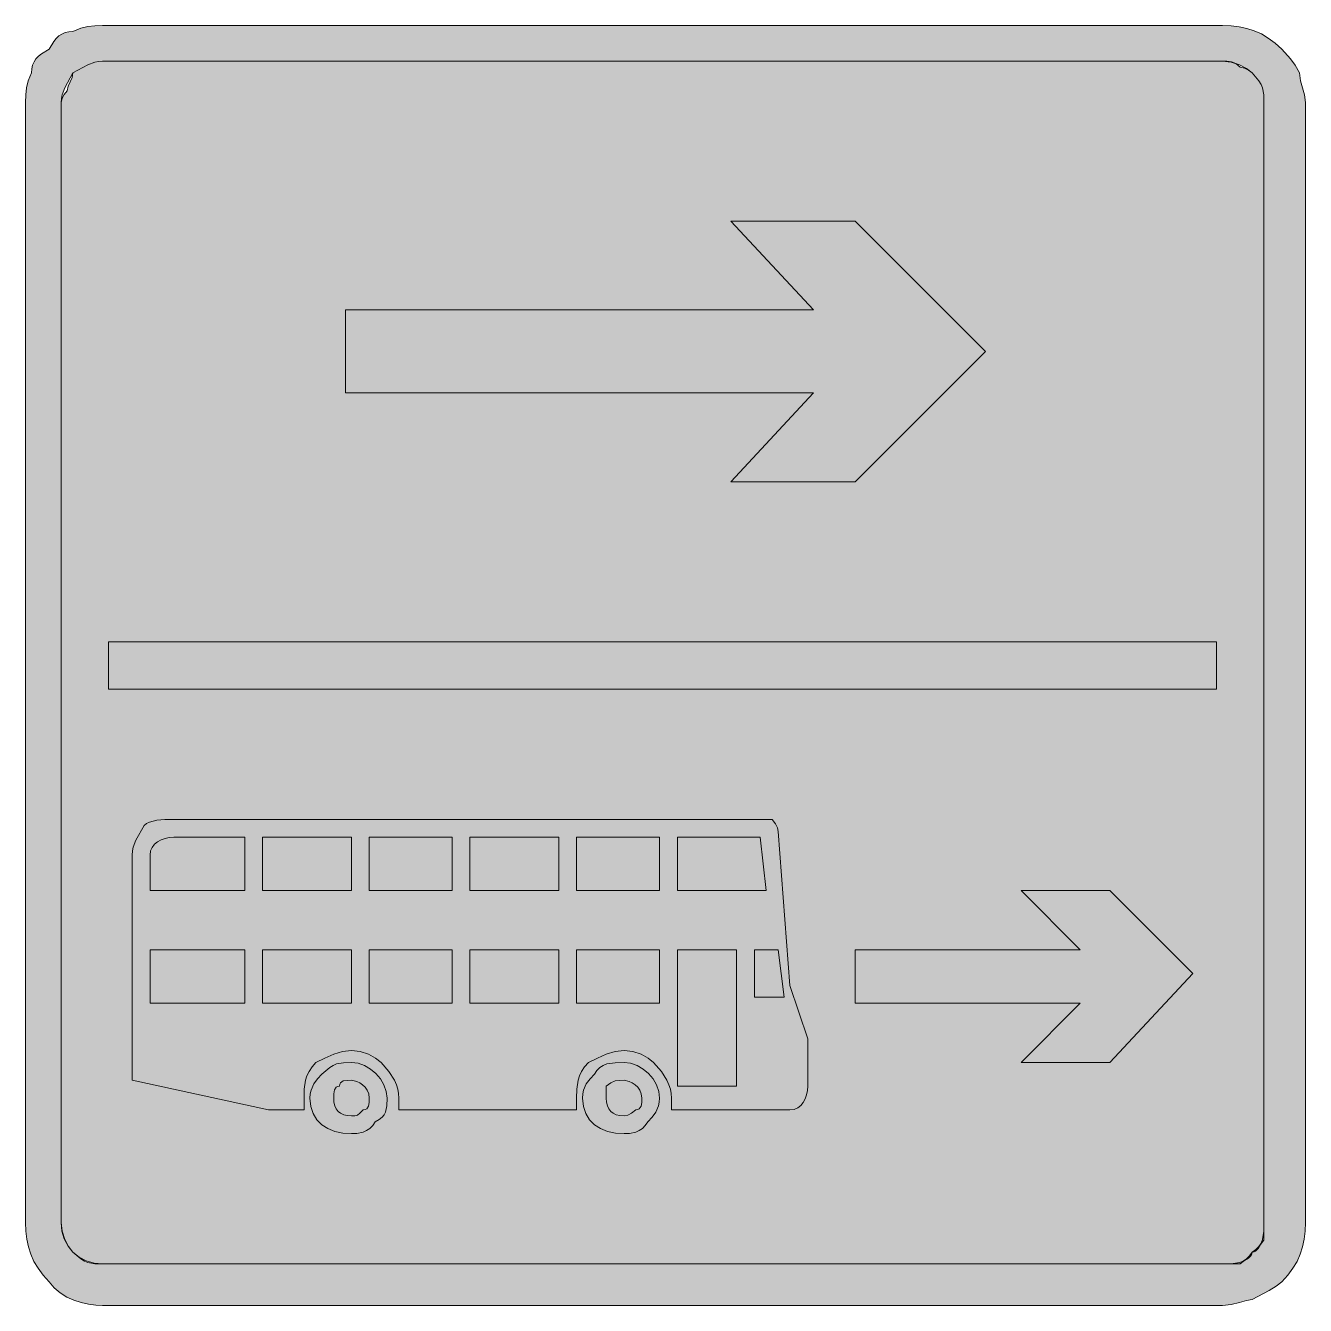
# Model space of a CAD drawing. Header units: metres. Extents: x 154 to 413, y 6 to 265.
import ezdxf

# ---------------------------------------------------------------- set-up
doc = ezdxf.new("R2010")
doc.units = ezdxf.units.M
doc.layers.add('FILL_BLACK_000000', color=7, linetype='Continuous', true_color=0x000000)
doc.layers.add('FILL_WHITE_FFFFFF', color=7, linetype='Continuous', true_color=0xffffff)

msp = doc.modelspace()

# ---------------------------------------------------------------- hatches: boundary and pattern name
at = {"layer": 'FILL_BLACK_000000', "true_color": 0x000000}
h = msp.add_hatch(color=7, dxfattribs=at)
h.dxf.hatch_style = 1
h.paths.add_polyline_path([(153.89, 251.21), (154.02, 252.6), (154.38, 253.99), (155.07, 255.6), (155.13, 256.45), (155.3, 257.19), (155.58, 257.86), (155.97, 258.45), (156.48, 258.99), (157.1, 259.48), (158.67, 260.4), (159.59, 261.97), (160.08, 262.59), (160.62, 263.1), (161.21, 263.49), (161.88, 263.77), (162.62, 263.94), (163.47, 264), (165.08, 264.69), (166.47, 265.05), (167.86, 265.18), (169.47, 265.2), (396.27, 265.2), (398.02, 265.14), (399.66, 264.96), (401.23, 264.63), (402.72, 264.15), (404.16, 263.5), (405.55, 262.67), (406.92, 261.64), (408.27, 260.4), (410.07, 258.45), (410.97, 257.19), (411.87, 255.6), (412.06, 253.99), (412.47, 252.6), (412.88, 251.21), (413.07, 249.6), (413.07, 22.8), (413.01, 21.05), (412.83, 19.41), (412.5, 17.84), (412.02, 16.35), (411.37, 14.91), (410.54, 13.52), (409.51, 12.15), (408.27, 10.8), (407.16, 9.9), (405.72, 9), (402.27, 7.2), (401.16, 7.01), (399.72, 6.6), (398.05, 6.19), (396.27, 6), (169.47, 6), (168.07, 6.06), (166.6, 6.24), (165.1, 6.57), (163.62, 7.05), (162.19, 7.7), (160.86, 8.53), (159.68, 9.56), (158.67, 10.8), (157.43, 12.15), (156.4, 13.52), (155.57, 14.91), (154.92, 16.35), (154.44, 17.84), (154.11, 19.41), (153.93, 21.05), (153.87, 22.8), (153.87, 249.6), (153.89, 251.21)])
h.paths.add_polyline_path([(161.82, 19.35), (162.59, 17.91), (163.47, 16.8), (165.08, 15.41), (165.79, 14.99), (166.47, 14.7), (167.86, 14.44), (169.47, 14.4), (396.27, 14.4), (398.05, 14.44), (399.72, 14.7), (400.48, 14.99), (401.16, 15.41), (401.77, 16.01), (402.27, 16.8), (403.06, 17.3), (403.66, 17.91), (404.08, 18.59), (404.37, 19.35), (404.63, 21.02), (404.67, 22.8), (404.67, 249.6), (404.63, 251.21), (404.37, 252.6), (404.08, 253.28), (403.66, 253.99), (402.27, 255.6), (401.16, 256.48), (399.72, 257.25), (398.05, 257.79), (396.27, 258), (169.47, 258), (168.62, 257.95), (167.86, 257.79), (166.47, 257.25), (163.47, 255.6), (161.82, 252.6), (161.28, 251.21), (161.12, 250.45), (161.07, 249.6), (161.07, 22.8), (161.28, 21.02), (161.82, 19.35)], flags=16)
h = msp.add_hatch(color=7, dxfattribs=at)
h.dxf.hatch_style = 1
h.paths.add_polyline_path([(296.67, 172.8), (313.47, 190.8), (218.67, 190.8), (218.67, 207.6), (313.47, 207.6), (296.67, 225.6), (321.87, 225.6), (348.27, 199.2), (321.87, 172.8), (296.67, 172.8)])
h = msp.add_hatch(color=7, dxfattribs=at)
h.dxf.hatch_style = 1
h.paths.add_polyline_path([(395.07, 130.8), (170.67, 130.8), (170.67, 140.4), (395.07, 140.4), (395.07, 130.8)])
h = msp.add_hatch(color=7, dxfattribs=at)
h.dxf.hatch_style = 1
h.paths.add_polyline_path([(306.12, 102.75), (306.27, 102), (308.67, 70.8), (312.27, 60), (312.27, 58.8), (312.27, 50.4), (312.21, 49.5), (312.05, 48.64), (311.76, 47.83), (311.37, 47.1), (310.86, 46.49), (310.25, 46.01), (309.51, 45.71), (308.67, 45.6), (284.67, 45.6), (284.67, 48), (284.61, 48.9), (284.45, 49.8), (284.16, 50.7), (283.77, 51.6), (282.65, 53.4), (281.07, 55.2), (279.96, 56.08), (278.52, 56.85), (276.85, 57.39), (275.07, 57.6), (273.27, 57.39), (271.47, 56.85), (269.67, 56.08), (267.87, 55.2), (267.08, 54.3), (266.48, 53.4), (266.06, 52.5), (265.77, 51.6), (265.51, 49.8), (265.47, 48), (265.47, 45.6), (229.47, 45.6), (229.47, 48), (229.41, 48.9), (229.25, 49.8), (228.96, 50.7), (228.57, 51.6), (227.45, 53.4), (225.87, 55.2), (224.76, 56.08), (223.32, 56.85), (221.65, 57.39), (219.87, 57.6), (218.07, 57.39), (216.27, 56.85), (214.47, 56.08), (212.67, 55.2), (211.88, 54.3), (211.28, 53.4), (210.86, 52.5), (210.57, 51.6), (210.31, 49.8), (210.27, 48), (210.27, 45.6), (203.07, 45.6), (175.47, 51.6), (175.47, 97.2), (175.52, 98.05), (175.68, 98.81), (176.22, 100.2), (177.87, 103.2), (178.37, 103.6), (178.98, 103.89), (180.42, 104.25), (182.09, 104.38), (183.87, 104.4), (302.67, 104.4), (305.07, 104.4), (305.76, 103.52), (306.12, 102.75)])
h.paths.add_polyline_path([(183.87, 100.8), (182.97, 100.74), (182.11, 100.57), (181.3, 100.29), (180.57, 99.9), (179.96, 99.39), (179.48, 98.77), (179.18, 98.04), (179.07, 97.2), (179.07, 90), (198.27, 90), (198.27, 100.8), (183.87, 100.8)], flags=16)
h.paths.add_polyline_path([(219.87, 90), (219.87, 100.8), (201.87, 100.8), (201.87, 90), (219.87, 90)], flags=16)
h.paths.add_polyline_path([(240.27, 90), (240.27, 100.8), (223.47, 100.8), (223.47, 90), (240.27, 90)], flags=16)
h.paths.add_polyline_path([(243.87, 90), (261.87, 90), (261.87, 100.8), (243.87, 100.8), (243.87, 90)], flags=16)
h.paths.add_polyline_path([(265.47, 100.8), (265.47, 90), (282.27, 90), (282.27, 100.8), (265.47, 100.8)], flags=16)
h.paths.add_polyline_path([(302.67, 100.8), (285.87, 100.8), (285.87, 90), (303.87, 90), (302.67, 100.8)], flags=16)
h.paths.add_polyline_path([(307.47, 68.4), (306.27, 78), (301.47, 78), (301.47, 68.4), (307.47, 68.4)], flags=16)
h.paths.add_polyline_path([(285.87, 50.4), (297.87, 50.4), (297.87, 78), (285.87, 78), (285.87, 50.4)], flags=16)
h.paths.add_polyline_path([(265.47, 78), (265.47, 67.2), (282.27, 67.2), (282.27, 78), (265.47, 78)], flags=16)
h.paths.add_polyline_path([(243.87, 78), (243.87, 67.2), (261.87, 67.2), (261.87, 78), (243.87, 78)], flags=16)
h.paths.add_polyline_path([(240.27, 78), (223.47, 78), (223.47, 67.2), (240.27, 67.2), (240.27, 78)], flags=16)
h.paths.add_polyline_path([(219.87, 67.2), (219.87, 78), (201.87, 78), (201.87, 67.2), (219.87, 67.2)], flags=16)
h.paths.add_polyline_path([(179.07, 67.2), (198.27, 67.2), (198.27, 78), (179.07, 78), (179.07, 67.2)], flags=16)
h = msp.add_hatch(color=7, dxfattribs=at)
h.dxf.hatch_style = 1
h.paths.add_polyline_path([(390.27, 73.2), (373.47, 55.2), (355.47, 55.2), (367.47, 67.2), (321.87, 67.2), (321.87, 78), (367.47, 78), (355.47, 90), (373.47, 90), (390.27, 73.2)])
h = msp.add_hatch(color=7, dxfattribs=at)
h.dxf.hatch_style = 1
h.paths.add_polyline_path([(211.68, 49.59), (212.22, 50.85), (212.99, 51.88), (213.87, 52.8), (215.48, 54.19), (216.19, 54.61), (216.87, 54.9), (218.26, 55.16), (219.87, 55.2), (221.21, 55.04), (222.51, 54.58), (223.73, 53.87), (224.82, 52.95), (225.74, 51.86), (226.45, 50.64), (226.91, 49.34), (227.07, 48), (227.03, 46.41), (226.77, 45.15), (226.48, 44.61), (226.06, 44.12), (225.46, 43.65), (224.67, 43.2), (224.17, 42.41), (223.58, 41.81), (222.94, 41.39), (222.27, 41.1), (220.96, 40.84), (219.87, 40.8), (218.13, 40.91), (216.53, 41.25), (215.1, 41.81), (213.87, 42.6), (212.86, 43.61), (212.11, 44.85), (211.63, 46.31), (211.47, 48), (211.52, 48.85), (211.68, 49.59)])
h.paths.add_polyline_path([(216.5, 46.42), (216.78, 45.81), (217.17, 45.3), (217.68, 44.91), (218.3, 44.62), (219.03, 44.46), (219.87, 44.4), (220.58, 44.42), (221.07, 44.55), (221.56, 44.91), (222.27, 45.6), (222.67, 45.65), (222.96, 45.81), (223.32, 46.35), (223.45, 47.12), (223.47, 48), (223.36, 48.84), (223.08, 49.57), (222.65, 50.19), (222.12, 50.7), (221.54, 51.09), (220.94, 51.37), (219.87, 51.6), (218.99, 51.58), (218.22, 51.45), (217.68, 51.09), (217.52, 50.8), (217.47, 50.4), (217.07, 50.35), (216.78, 50.19), (216.42, 49.65), (216.29, 48.88), (216.27, 48), (216.33, 47.16), (216.5, 46.42)], flags=16)
h = msp.add_hatch(color=7, dxfattribs=at)
h.dxf.hatch_style = 1
h.paths.add_polyline_path([(266.88, 49.59), (267.42, 50.85), (268.19, 51.88), (269.07, 52.8), (269.57, 53.59), (270.18, 54.19), (270.86, 54.61), (271.62, 54.9), (273.29, 55.16), (275.07, 55.2), (276.41, 55.04), (277.71, 54.58), (278.93, 53.87), (280.02, 52.95), (280.94, 51.86), (281.65, 50.64), (282.11, 49.34), (282.27, 48), (282.22, 47.15), (282.06, 46.41), (281.52, 45.15), (280.75, 44.12), (279.87, 43.2), (279.37, 42.41), (278.78, 41.81), (278.14, 41.39), (277.47, 41.1), (276.16, 40.84), (275.07, 40.8), (273.33, 40.91), (271.73, 41.25), (270.3, 41.81), (269.07, 42.6), (268.06, 43.61), (267.31, 44.85), (266.83, 46.31), (266.67, 48), (266.72, 48.85), (266.88, 49.59)])
h.paths.add_polyline_path([(271.7, 46.42), (271.98, 45.81), (272.37, 45.3), (272.88, 44.91), (273.5, 44.62), (274.23, 44.46), (275.07, 44.4), (275.82, 44.55), (276.59, 44.91), (277.47, 45.6), (277.87, 45.65), (278.16, 45.81), (278.52, 46.35), (278.65, 47.12), (278.67, 48), (278.56, 48.84), (278.28, 49.57), (277.85, 50.19), (277.32, 50.7), (276.74, 51.09), (276.14, 51.37), (275.07, 51.6), (274.17, 51.58), (273.27, 51.45), (272.37, 51.09), (271.47, 50.4), (271.47, 48), (271.53, 47.16), (271.7, 46.42)], flags=16)
at = {"layer": 'FILL_WHITE_FFFFFF', "true_color": 0xffffff}
h = msp.add_hatch(color=7, dxfattribs=at)
h.dxf.hatch_style = 1
h.paths.add_polyline_path([(167.73, 14.56), (166.13, 15.04), (164.7, 15.79), (163.47, 16.8), (162.46, 18.03), (161.71, 19.46), (161.23, 21.06), (161.07, 22.8), (161.07, 249.6), (161.26, 250.48), (161.67, 251.25), (162.27, 252), (162.46, 252.9), (162.87, 253.8), (163.28, 254.7), (163.47, 255.6), (166.47, 257.25), (167.86, 257.79), (168.62, 257.95), (169.47, 258), (396.27, 258), (397.17, 257.98), (398.07, 257.85), (398.97, 257.49), (399.87, 256.8), (400.75, 256.61), (401.52, 256.2), (402.27, 255.6), (403.66, 253.99), (404.08, 253.28), (404.37, 252.6), (404.63, 251.21), (404.67, 249.6), (404.67, 22.8), (404.67, 19.2), (403.96, 18.32), (403.47, 17.55), (402.98, 17.01), (402.67, 16.85), (402.27, 16.8), (402.22, 16.4), (402.06, 16.09), (401.52, 15.6), (400.75, 15.11), (399.87, 14.4), (396.27, 14.4), (169.47, 14.4), (167.73, 14.56)])

# ---------------------------------------------------------------- linework, layer by layer
at = {"layer": 'FILL_BLACK_000000', "lineweight": 0, "true_color": 0x000000}
for points in [[(153.89, 251.21), (154.02, 252.6), (154.38, 253.99), (155.07, 255.6), (155.13, 256.45), (155.3, 257.19), (155.58, 257.86), (155.97, 258.45), (156.48, 258.99), (157.1, 259.48), (158.67, 260.4), (159.59, 261.97), (160.08, 262.59), (160.62, 263.1), (161.21, 263.49), (161.88, 263.77), (162.62, 263.94), (163.47, 264), (165.08, 264.69), (166.47, 265.05), (167.86, 265.18), (169.47, 265.2), (396.27, 265.2), (398.02, 265.14), (399.66, 264.96), (401.23, 264.63), (402.72, 264.15), (404.16, 263.5), (405.55, 262.67), (406.92, 261.64), (408.27, 260.4), (410.07, 258.45), (410.97, 257.19), (411.87, 255.6), (412.06, 253.99), (412.47, 252.6), (412.88, 251.21), (413.07, 249.6), (413.07, 22.8), (413.01, 21.05), (412.83, 19.41), (412.5, 17.84), (412.02, 16.35), (411.37, 14.91), (410.54, 13.52), (409.51, 12.15), (408.27, 10.8), (407.16, 9.9), (405.72, 9), (402.27, 7.2), (401.16, 7.01), (399.72, 6.6), (398.05, 6.19), (396.27, 6), (169.47, 6), (168.07, 6.06), (166.6, 6.24), (165.1, 6.57), (163.62, 7.05), (162.19, 7.7), (160.86, 8.53), (159.68, 9.56), (158.67, 10.8), (157.43, 12.15), (156.4, 13.52), (155.57, 14.91), (154.92, 16.35), (154.44, 17.84), (154.11, 19.41), (153.93, 21.05), (153.87, 22.8), (153.87, 249.6)], [(161.82, 19.35), (162.59, 17.91), (163.47, 16.8), (165.08, 15.41), (165.79, 14.99), (166.47, 14.7), (167.86, 14.44), (169.47, 14.4), (396.27, 14.4), (398.05, 14.44), (399.72, 14.7), (400.48, 14.99), (401.16, 15.41), (401.77, 16.01), (402.27, 16.8), (403.06, 17.3), (403.66, 17.91), (404.08, 18.59), (404.37, 19.35), (404.63, 21.02), (404.67, 22.8), (404.67, 249.6), (404.63, 251.21), (404.37, 252.6), (404.08, 253.28), (403.66, 253.99), (402.27, 255.6), (401.16, 256.48), (399.72, 257.25), (398.05, 257.79), (396.27, 258), (169.47, 258), (168.62, 257.95), (167.86, 257.79), (166.47, 257.25), (163.47, 255.6), (161.82, 252.6), (161.28, 251.21), (161.12, 250.45), (161.07, 249.6), (161.07, 22.8), (161.28, 21.02)], [(296.67, 172.8), (313.47, 190.8), (218.67, 190.8), (218.67, 207.6), (313.47, 207.6), (296.67, 225.6), (321.87, 225.6), (348.27, 199.2), (321.87, 172.8)], [(395.07, 130.8), (170.67, 130.8), (170.67, 140.4), (395.07, 140.4)], [(306.12, 102.75), (306.27, 102), (308.67, 70.8), (312.27, 60), (312.27, 58.8), (312.27, 50.4), (312.21, 49.5), (312.05, 48.64), (311.76, 47.83), (311.37, 47.1), (310.86, 46.49), (310.25, 46.01), (309.51, 45.71), (308.67, 45.6), (284.67, 45.6), (284.67, 48), (284.61, 48.9), (284.45, 49.8), (284.16, 50.7), (283.77, 51.6), (282.65, 53.4), (281.07, 55.2), (279.96, 56.08), (278.52, 56.85), (276.85, 57.39), (275.07, 57.6), (273.27, 57.39), (271.47, 56.85), (269.67, 56.08), (267.87, 55.2), (267.08, 54.3), (266.48, 53.4), (266.06, 52.5), (265.77, 51.6), (265.51, 49.8), (265.47, 48), (265.47, 45.6), (229.47, 45.6), (229.47, 48), (229.41, 48.9), (229.25, 49.8), (228.96, 50.7), (228.57, 51.6), (227.45, 53.4), (225.87, 55.2), (224.76, 56.08), (223.32, 56.85), (221.65, 57.39), (219.87, 57.6), (218.07, 57.39), (216.27, 56.85), (214.47, 56.08), (212.67, 55.2), (211.88, 54.3), (211.28, 53.4), (210.86, 52.5), (210.57, 51.6), (210.31, 49.8), (210.27, 48), (210.27, 45.6), (203.07, 45.6), (175.47, 51.6), (175.47, 97.2), (175.52, 98.05), (175.68, 98.81), (176.22, 100.2), (177.87, 103.2), (178.37, 103.6), (178.98, 103.89), (180.42, 104.25), (182.09, 104.38), (183.87, 104.4), (302.67, 104.4), (305.07, 104.4), (305.76, 103.52)], [(183.87, 100.8), (182.97, 100.74), (182.11, 100.57), (181.3, 100.29), (180.57, 99.9), (179.96, 99.39), (179.48, 98.77), (179.18, 98.04), (179.07, 97.2), (179.07, 90), (198.27, 90), (198.27, 100.8)], [(219.87, 90), (219.87, 100.8), (201.87, 100.8), (201.87, 90)], [(240.27, 90), (240.27, 100.8), (223.47, 100.8), (223.47, 90)], [(243.87, 90), (261.87, 90), (261.87, 100.8), (243.87, 100.8)], [(265.47, 100.8), (265.47, 90), (282.27, 90), (282.27, 100.8)], [(302.67, 100.8), (285.87, 100.8), (285.87, 90), (303.87, 90)], [(390.27, 73.2), (373.47, 55.2), (355.47, 55.2), (367.47, 67.2), (321.87, 67.2), (321.87, 78), (367.47, 78), (355.47, 90), (373.47, 90)], [(179.07, 67.2), (198.27, 67.2), (198.27, 78), (179.07, 78)], [(219.87, 67.2), (219.87, 78), (201.87, 78), (201.87, 67.2)], [(240.27, 78), (223.47, 78), (223.47, 67.2), (240.27, 67.2)], [(243.87, 78), (243.87, 67.2), (261.87, 67.2), (261.87, 78)], [(265.47, 78), (265.47, 67.2), (282.27, 67.2), (282.27, 78)], [(285.87, 50.4), (297.87, 50.4), (297.87, 78), (285.87, 78)], [(307.47, 68.4), (306.27, 78), (301.47, 78), (301.47, 68.4)], [(211.68, 49.59), (212.22, 50.85), (212.99, 51.88), (213.87, 52.8), (215.48, 54.19), (216.19, 54.61), (216.87, 54.9), (218.26, 55.16), (219.87, 55.2), (221.21, 55.04), (222.51, 54.58), (223.73, 53.87), (224.82, 52.95), (225.74, 51.86), (226.45, 50.64), (226.91, 49.34), (227.07, 48), (227.03, 46.41), (226.77, 45.15), (226.48, 44.61), (226.06, 44.12), (225.46, 43.65), (224.67, 43.2), (224.17, 42.41), (223.58, 41.81), (222.94, 41.39), (222.27, 41.1), (220.96, 40.84), (219.87, 40.8), (218.13, 40.91), (216.53, 41.25), (215.1, 41.81), (213.87, 42.6), (212.86, 43.61), (212.11, 44.85), (211.63, 46.31), (211.47, 48), (211.52, 48.85)], [(266.88, 49.59), (267.42, 50.85), (268.19, 51.88), (269.07, 52.8), (269.57, 53.59), (270.18, 54.19), (270.86, 54.61), (271.62, 54.9), (273.29, 55.16), (275.07, 55.2), (276.41, 55.04), (277.71, 54.58), (278.93, 53.87), (280.02, 52.95), (280.94, 51.86), (281.65, 50.64), (282.11, 49.34), (282.27, 48), (282.22, 47.15), (282.06, 46.41), (281.52, 45.15), (280.75, 44.12), (279.87, 43.2), (279.37, 42.41), (278.78, 41.81), (278.14, 41.39), (277.47, 41.1), (276.16, 40.84), (275.07, 40.8), (273.33, 40.91), (271.73, 41.25), (270.3, 41.81), (269.07, 42.6), (268.06, 43.61), (267.31, 44.85), (266.83, 46.31), (266.67, 48), (266.72, 48.85)], [(216.5, 46.42), (216.78, 45.81), (217.17, 45.3), (217.68, 44.91), (218.3, 44.62), (219.03, 44.46), (219.87, 44.4), (220.58, 44.42), (221.07, 44.55), (221.56, 44.91), (222.27, 45.6), (222.67, 45.65), (222.96, 45.81), (223.32, 46.35), (223.45, 47.12), (223.47, 48), (223.36, 48.84), (223.08, 49.57), (222.65, 50.19), (222.12, 50.7), (221.54, 51.09), (220.94, 51.37), (219.87, 51.6), (218.99, 51.58), (218.22, 51.45), (217.68, 51.09), (217.52, 50.8), (217.47, 50.4), (217.07, 50.35), (216.78, 50.19), (216.42, 49.65), (216.29, 48.88), (216.27, 48), (216.33, 47.16)], [(271.7, 46.42), (271.98, 45.81), (272.37, 45.3), (272.88, 44.91), (273.5, 44.62), (274.23, 44.46), (275.07, 44.4), (275.82, 44.55), (276.59, 44.91), (277.47, 45.6), (277.87, 45.65), (278.16, 45.81), (278.52, 46.35), (278.65, 47.12), (278.67, 48), (278.56, 48.84), (278.28, 49.57), (277.85, 50.19), (277.32, 50.7), (276.74, 51.09), (276.14, 51.37), (275.07, 51.6), (274.17, 51.58), (273.27, 51.45), (272.37, 51.09), (271.47, 50.4), (271.47, 48), (271.53, 47.16)]]:
    msp.add_lwpolyline(points, close=True, dxfattribs=at)
at = {"layer": 'FILL_WHITE_FFFFFF', "lineweight": 0, "true_color": 0xffffff}
msp.add_lwpolyline([(167.73, 14.56), (166.13, 15.04), (164.7, 15.79), (163.47, 16.8), (162.46, 18.03), (161.71, 19.46), (161.23, 21.06), (161.07, 22.8), (161.07, 249.6), (161.26, 250.48), (161.67, 251.25), (162.27, 252), (162.46, 252.9), (162.87, 253.8), (163.28, 254.7), (163.47, 255.6), (166.47, 257.25), (167.86, 257.79), (168.62, 257.95), (169.47, 258), (396.27, 258), (397.17, 257.98), (398.07, 257.85), (398.97, 257.49), (399.87, 256.8), (400.75, 256.61), (401.52, 256.2), (402.27, 255.6), (403.66, 253.99), (404.08, 253.28), (404.37, 252.6), (404.63, 251.21), (404.67, 249.6), (404.67, 22.8), (404.67, 19.2), (403.96, 18.32), (403.47, 17.55), (402.98, 17.01), (402.67, 16.85), (402.27, 16.8), (402.22, 16.4), (402.06, 16.09), (401.52, 15.6), (400.75, 15.11), (399.87, 14.4), (396.27, 14.4), (169.47, 14.4)], close=True, dxfattribs=at)

doc.saveas('drawing.dxf')
